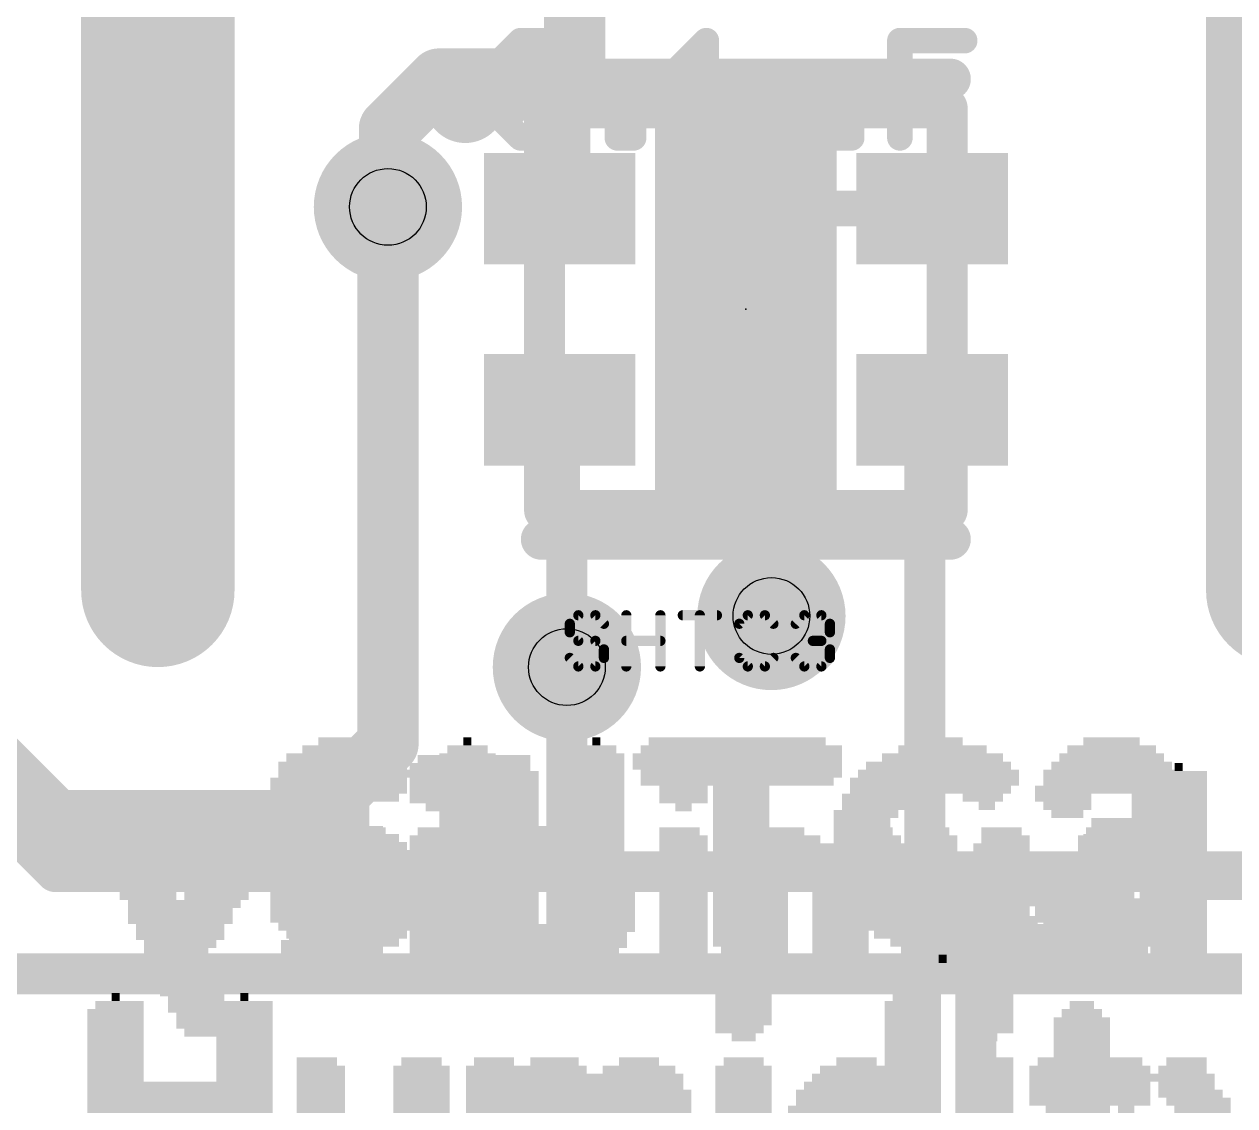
# Model space of a CAD drawing. Extents: x -33 to 74, y -22 to 37.
# Drawn here: x 9.24 to 15.26, y 8.23 to 13.61 of the extents above; entities that cross this region are included whole.
import ezdxf

# ---------------------------------------------------------------- set-up
doc = ezdxf.new("R2010")
doc.units = 0
for name, color, linetype in [('1', 12, 'CONTINUOUS'), ('16', 132, 'CONTINUOUS'), ('18', 110, 'CONTINUOUS'), ('21', 41, 'CONTINUOUS'), ('22', 40, 'CONTINUOUS'), ('23', 53, 'CONTINUOUS'), ('27', 253, 'CONTINUOUS'), ('29', 253, 'CONTINUOUS'), ('31', 253, 'CONTINUOUS'), ('41', 12, 'CONTINUOUS'), ('42', 132, 'CONTINUOUS'), ('44', 253, 'CONTINUOUS'), ('46', 140, 'CONTINUOUS'), ('51', 53, 'CONTINUOUS')]:
    doc.layers.add(name, color=color, linetype=linetype)

# ---------------------------------------------------------------- blocks, each defined once
blk = doc.blocks.new('RECT')
blk.add_solid([(-0.5, -0.5), (0.5, -0.5), (-0.5, 0.5), (0.5, 0.5)])
blk = doc.blocks.new('ROUNDV')
at = {"const_width": 0.5}
blk.add_lwpolyline([(0, -0.25, 1), (0, 0.25, 1), (0, -0.25)], format="xyb", dxfattribs=at)

msp = doc.modelspace()

# ---------------------------------------------------------------- linework, layer by layer
at = {"layer": '1'}
for points, const_width in [([(11.977, 14.351), (11.977, 13.402)], 0.3048), ([(11.977, 13.402), (11.91, 13.335)], 0.3048), ([(11.303, 13.335), (11.057, 13.089)], 0.3048), ([(11.91, 13.335), (11.303, 13.335)], 0.3048), ([(11.91, 13.335), (11.902, 13.327)], 0.3048), ([(11.902, 12.692), (11.902, 13.327)], 0.3048), ([(11.057, 13.089), (11.057, 12.692)], 0.3048), ([(11.057, 12.692), (11.049, 12.7)], 0.3048), ([(12.708, 12.692), (12.7, 12.7)], 0.1778), ([(12.7, 12.7), (12.7, 12.319)], 0.1778), ([(13.752, 12.692), (12.708, 12.692)], 0.1778), ([(12.7, 12.319), (12.827, 12.192)], 0.1778), ([(9.398, 9.398), (6.604, 12.192)], 0.2032), ([(11.902, 11.692), (11.902, 11.085)], 0.2032), ([(13.752, 11.692), (13.716, 11.656)], 0.2032), ([(13.716, 11.656), (13.716, 9.398)], 0.2032), ([(11.938, 11.049), (11.902, 11.085)], 0.2032), ([(11.938, 11.049), (11.938, 10.414)], 0.2032), ([(13.716, 9.398), (9.398, 9.398)], 0.2032), ([(13.97, 9.398), (13.716, 9.398)], 0.2032), ([(16.002, 9.398), (13.97, 9.398)], 0.2032), ([(13.97, 1.27), (13.97, 9.398)], 0.2032)]:
    msp.add_lwpolyline(points, dxfattribs=dict(at, const_width=const_width))
for points, const_width in [([(12.0309, 13.3481, 1), (11.9231, 13.4559)], 0.1524), ([(11.303, 13.4112, 1), (11.303, 13.2588)], 0.1524), ([(11.3569, 13.2811, 1), (11.2491, 13.3889)], 0.1524), ([(11.9782, 13.327, 1), (11.8258, 13.327)], 0.1524), ([(11.9639, 13.2811, 1), (11.8561, 13.3889)], 0.1524), ([(11.9008, 13.402, 1), (12.0532, 13.402)], 0.1524), ([(11.91, 13.2588, 1), (11.91, 13.4112)], 0.1524), ([(11.8481, 13.3809, 1), (11.9559, 13.2731)], 0.1524), ([(11.8561, 13.3889, 1), (11.9639, 13.2811)], 0.1524), ([(11.1332, 13.089, 1), (10.9808, 13.089)], 0.1524), ([(11.0031, 13.1429, 1), (11.1109, 13.0351)], 0.1524), ([(11.1029, 12.7539, 1), (10.9951, 12.6461)], 0.1524), ([(11.0031, 12.6381, 1), (11.1109, 12.7459)], 0.1524), ([(10.9808, 12.692, 1), (11.1332, 12.692)], 0.1524), ([(11.8258, 12.692, 1), (11.9782, 12.692)], 0.1524), ([(12.7314, 12.7314, 1), (12.6686, 12.6686)], 0.0889), ([(12.7445, 12.7, 1), (12.6556, 12.7)], 0.0889), ([(12.708, 12.7364, 1), (12.708, 12.6476)], 0.0889), ([(12.6766, 12.6606, 1), (12.7394, 12.7234)], 0.0889), ([(13.752, 12.6476, 1), (13.752, 12.7364)], 0.0889), ([(12.7314, 12.3504, 1), (12.6686, 12.2876)], 0.0889), ([(12.6556, 12.319, 1), (12.7445, 12.319)], 0.0889), ([(12.7956, 12.1606, 1), (12.8584, 12.2234)], 0.0889), ([(11.9528, 11.692, 1), (11.8512, 11.692)], 0.1016), ([(13.7879, 11.6561, 1), (13.7161, 11.7279)], 0.1016), ([(13.7668, 11.656, 1), (13.6652, 11.656)], 0.1016), ([(13.6801, 11.6919, 1), (13.7519, 11.6201)], 0.1016), ([(11.9379, 11.1209, 1), (11.8661, 11.0491)], 0.1016), ([(11.8512, 11.085, 1), (11.9528, 11.085)], 0.1016), ([(11.9888, 11.049, 1), (11.8872, 11.049)], 0.1016), ([(11.9021, 11.0131, 1), (11.9739, 11.0849)], 0.1016), ([(11.8872, 10.414, 1), (11.9888, 10.414)], 0.1016), ([(9.398, 9.4488, 1), (9.398, 9.3472)], 0.1016), ([(9.3621, 9.3621, 1), (9.4339, 9.4339)], 0.1016), ([(13.716, 9.4488, 1), (13.716, 9.3472)], 0.1016), ([(13.6652, 9.398, 1), (13.7668, 9.398)], 0.1016), ([(13.716, 9.3472, 1), (13.716, 9.4488)], 0.1016), ([(13.97, 9.4488, 1), (13.97, 9.3472)], 0.1016), ([(14.0208, 9.398, 1), (13.9192, 9.398)], 0.1016), ([(13.97, 9.3472, 1), (13.97, 9.4488)], 0.1016)]:
    msp.add_lwpolyline(points, format="xyb", dxfattribs=dict(at, const_width=const_width))
at = {"layer": '16'}
for points, const_width in [([(9.398, 9.652), (5.842, 13.208)], 0.3048), ([(11.049, 12.7), (11.049, 10.033)], 0.3048), ([(11.938, 10.414), (11.938, 8.89)], 0.2032), ([(11.049, 10.033), (10.668, 9.652)], 0.3048), ([(10.668, 9.652), (9.398, 9.652)], 0.3048), ([(11.938, 8.89), (8.636, 8.89)], 0.2032), ([(16.51, 8.89), (11.938, 8.89)], 0.2032)]:
    msp.add_lwpolyline(points, dxfattribs=dict(at, const_width=const_width))
for points, const_width in [([(11.1252, 12.7, 1), (10.9728, 12.7)], 0.1524), ([(11.9888, 10.414, 1), (11.8872, 10.414)], 0.1016), ([(11.1029, 9.9791, 1), (10.9951, 10.0869)], 0.1524), ([(10.9728, 10.033, 1), (11.1252, 10.033)], 0.1524), ([(9.398, 9.7282, 1), (9.398, 9.5758)], 0.1524), ([(10.668, 9.5758, 1), (10.668, 9.7282)], 0.1524), ([(9.3441, 9.5981, 1), (9.4519, 9.7059)], 0.1524), ([(10.6141, 9.7059, 1), (10.7219, 9.5981)], 0.1524), ([(11.938, 8.9408, 1), (11.938, 8.8392)], 0.1016), ([(11.938, 8.8392, 1), (11.938, 8.9408)], 0.1016), ([(11.8872, 8.89, 1), (11.9888, 8.89)], 0.1016)]:
    msp.add_lwpolyline(points, format="xyb", dxfattribs=dict(at, const_width=const_width))
at = {"layer": '21'}
for points, const_width in [([(11.433, 13.119, 1), (11.433, 13.319, 1), (11.433, 13.119)], 0.2032), ([(11.811, 13.3858, 1), (11.811, 13.2842)], 0.1016), ([(13.843, 13.2842, 1), (13.843, 13.3858)], 0.1016), ([(11.811, 11.0998, 1), (11.811, 10.9982)], 0.1016), ([(13.843, 10.9982, 1), (13.843, 11.0998)], 0.1016)]:
    msp.add_lwpolyline(points, format="xyb", dxfattribs=dict(at, const_width=const_width))
at = {"layer": '21', "const_width": 0.2032}
for points in [[(13.843, 13.335), (11.811, 13.335)], [(13.843, 11.049), (11.811, 11.049)]]:
    msp.add_lwpolyline(points, dxfattribs=at)
at = {"layer": '23'}
msp.add_point((12.827, 12.192), dxfattribs=at)
at = {"layer": '27'}
for points, const_width in [([(11.6276, 13.4454), (11.7081, 13.5259)], 0.127), ([(11.7081, 13.5259), (11.8691, 13.5259)], 0.127), ([(11.8691, 13.5259), (11.9496, 13.4454)], 0.127), ([(12.4695, 13.3649), (12.6305, 13.5259)], 0.127), ([(12.6305, 13.5259), (12.6305, 13.0429)], 0.127), ([(13.5921, 13.0429), (13.5921, 13.5259)], 0.127), ([(13.5921, 13.5259), (13.9141, 13.5259)], 0.127), ([(11.6276, 13.1234), (11.6276, 13.4454)], 0.127), ([(11.6276, 13.1234), (11.9496, 13.4454)], 0.127), ([(11.9496, 13.4454), (11.9496, 13.1234)], 0.127), ([(13.0308, 13.3649), (13.0308, 13.1234)], 0.127), ([(13.3528, 13.0429), (13.3528, 13.3649)], 0.127), ([(13.5921, 13.2844), (13.7531, 13.2844)], 0.127), ([(11.7081, 13.0429), (11.6276, 13.1234)], 0.127), ([(11.9496, 13.1234), (11.8691, 13.0429)], 0.127), ([(12.1889, 13.0429), (12.1889, 13.1234)], 0.127), ([(12.1889, 13.1234), (12.2694, 13.1234)], 0.127), ([(12.2694, 13.1234), (12.2694, 13.0429)], 0.127), ([(13.0308, 13.1234), (13.1113, 13.0429)], 0.127), ([(11.8691, 13.0429), (11.7081, 13.0429)], 0.127), ([(12.2694, 13.0429), (12.1889, 13.0429)], 0.127), ([(12.4695, 13.0429), (12.7915, 13.0429)], 0.127), ([(13.1113, 13.0429), (13.3528, 13.0429)], 0.127), ([(11.9948, 10.6716), (11.9524, 10.6292)], 0.0508), ([(11.9524, 10.6292), (11.9524, 10.5869)], 0.0508), ([(12.0795, 10.6716), (11.9948, 10.6716)], 0.0508), ([(12.1219, 10.6292), (12.0795, 10.6716)], 0.0508), ([(12.2331, 10.4174), (12.2331, 10.6716)], 0.0508), ([(12.4025, 10.6716), (12.4025, 10.4174)], 0.0508), ([(12.5137, 10.6716), (12.6832, 10.6716)], 0.0508), ([(12.5984, 10.4174), (12.5984, 10.6716)], 0.0508), ([(12.8367, 10.6716), (12.7944, 10.6292)], 0.0508), ([(12.7944, 10.6292), (12.7944, 10.4598)], 0.0508), ([(12.9215, 10.6716), (12.8367, 10.6716)], 0.0508), ([(12.9638, 10.6292), (12.9215, 10.6716)], 0.0508), ([(13.075, 10.6292), (13.1174, 10.6716)], 0.0508), ([(13.1174, 10.6716), (13.2021, 10.6716)], 0.0508), ([(13.2021, 10.6716), (13.2445, 10.6292)], 0.0508), ([(13.2445, 10.6292), (13.2445, 10.5869)], 0.0508), ([(11.9524, 10.5869), (11.9948, 10.5445)], 0.0508), ([(13.2445, 10.5869), (13.2021, 10.5445)], 0.0508), ([(11.9948, 10.5445), (12.0795, 10.5445)], 0.0508), ([(12.0795, 10.5445), (12.1219, 10.5021)], 0.0508), ([(12.1219, 10.5021), (12.1219, 10.4598)], 0.0508), ([(12.2331, 10.5445), (12.4025, 10.5445)], 0.0508), ([(13.2021, 10.5445), (13.1598, 10.5445)], 0.0508), ([(13.2021, 10.5445), (13.2445, 10.5021)], 0.0508), ([(13.2445, 10.5021), (13.2445, 10.4598)], 0.0508), ([(11.9948, 10.4174), (11.9524, 10.4598)], 0.0508), ([(12.1219, 10.4598), (12.0795, 10.4174)], 0.0508), ([(12.7944, 10.4598), (12.8367, 10.4174)], 0.0508), ([(12.9215, 10.4174), (12.9638, 10.4598)], 0.0508), ([(13.1174, 10.4174), (13.075, 10.4598)], 0.0508), ([(13.2445, 10.4598), (13.2021, 10.4174)], 0.0508), ([(12.0795, 10.4174), (11.9948, 10.4174)], 0.0508), ([(12.8367, 10.4174), (12.9215, 10.4174)], 0.0508), ([(13.2021, 10.4174), (13.1174, 10.4174)], 0.0508)]:
    msp.add_lwpolyline(points, dxfattribs=dict(at, const_width=const_width))
for points, const_width in [([(11.7081, 13.5577, 1), (11.7081, 13.4942)], 0.0635), ([(11.7305, 13.5035, 1), (11.6856, 13.5484)], 0.0635), ([(11.8915, 13.5484, 1), (11.8466, 13.5035)], 0.0635), ([(11.8691, 13.4942, 1), (11.8691, 13.5577)], 0.0635), ([(12.6623, 13.5259, 1), (12.5988, 13.5259)], 0.0635), ([(12.653, 13.5035, 1), (12.6081, 13.5484)], 0.0635), ([(13.5921, 13.5577, 1), (13.5921, 13.4942)], 0.0635), ([(13.6239, 13.5259, 1), (13.5604, 13.5259)], 0.0635), ([(13.9141, 13.4942, 1), (13.9141, 13.5577)], 0.0635), ([(11.6593, 13.4454, 1), (11.5958, 13.4454)], 0.0635), ([(11.6051, 13.4679, 1), (11.65, 13.423)], 0.0635), ([(11.9813, 13.4454, 1), (11.9178, 13.4454)], 0.0635), ([(11.972, 13.423, 1), (11.9271, 13.4679)], 0.0635), ([(11.9271, 13.423, 1), (11.972, 13.4679)], 0.0635), ([(12.4471, 13.3874, 1), (12.492, 13.3425)], 0.0635), ([(13.0626, 13.3649, 1), (12.9991, 13.3649)], 0.0635), ([(13.3846, 13.3649, 1), (13.3211, 13.3649)], 0.0635), ([(13.5921, 13.3162, 1), (13.5921, 13.2527)], 0.0635), ([(13.7531, 13.2527, 1), (13.7531, 13.3162)], 0.0635), ([(11.65, 13.1459, 1), (11.6051, 13.1009)], 0.0635), ([(11.6051, 13.1459, 1), (11.65, 13.1009)], 0.0635), ([(11.972, 13.1009, 1), (11.9271, 13.1459)], 0.0635), ([(12.1889, 13.1552, 1), (12.1889, 13.0916)], 0.0635), ([(12.2206, 13.1234, 1), (12.1571, 13.1234)], 0.0635), ([(12.3011, 13.1234, 1), (12.2376, 13.1234)], 0.0635), ([(12.2694, 13.0916, 1), (12.2694, 13.1552)], 0.0635), ([(13.0533, 13.1459, 1), (13.0084, 13.1009)], 0.0635), ([(11.5958, 13.1234, 1), (11.6593, 13.1234)], 0.0635), ([(11.9178, 13.1234, 1), (11.9813, 13.1234)], 0.0635), ([(12.9991, 13.1234, 1), (13.0626, 13.1234)], 0.0635), ([(11.7081, 13.0747, 1), (11.7081, 13.0112)], 0.0635), ([(11.6856, 13.0204, 1), (11.7305, 13.0654)], 0.0635), ([(11.8466, 13.0654, 1), (11.8915, 13.0204)], 0.0635), ([(11.8691, 13.0112, 1), (11.8691, 13.0747)], 0.0635), ([(12.1571, 13.0429, 1), (12.2206, 13.0429)], 0.0635), ([(12.1889, 13.0747, 1), (12.1889, 13.0112)], 0.0635), ([(12.2376, 13.0429, 1), (12.3011, 13.0429)], 0.0635), ([(12.2694, 13.0112, 1), (12.2694, 13.0747)], 0.0635), ([(12.4695, 13.0747, 1), (12.4695, 13.0112)], 0.0635), ([(12.5988, 13.0429, 1), (12.6623, 13.0429)], 0.0635), ([(12.7915, 13.0112, 1), (12.7915, 13.0747)], 0.0635), ([(13.1113, 13.0747, 1), (13.1113, 13.0112)], 0.0635), ([(13.0889, 13.0204, 1), (13.1338, 13.0654)], 0.0635), ([(13.3211, 13.0429, 1), (13.3846, 13.0429)], 0.0635), ([(13.3528, 13.0112, 1), (13.3528, 13.0747)], 0.0635), ([(13.5604, 13.0429, 1), (13.6239, 13.0429)], 0.0635), ([(11.9651, 10.6292, 1), (11.9397, 10.6292)], 0.0254), ([(11.9434, 10.6382, 1), (11.9614, 10.6203)], 0.0254), ([(11.9948, 10.6843, 1), (11.9948, 10.6589)], 0.0254), ([(12.0037, 10.6626, 1), (11.9858, 10.6806)], 0.0254), ([(12.0885, 10.6806, 1), (12.0705, 10.6626)], 0.0254), ([(12.0795, 10.6589, 1), (12.0795, 10.6843)], 0.0254), ([(12.1129, 10.6203, 1), (12.1309, 10.6382)], 0.0254), ([(12.2458, 10.6716, 1), (12.2204, 10.6716)], 0.0254), ([(12.4152, 10.6716, 1), (12.3898, 10.6716)], 0.0254), ([(12.5137, 10.6843, 1), (12.5137, 10.6589)], 0.0254), ([(12.6111, 10.6716, 1), (12.5857, 10.6716)], 0.0254), ([(12.6832, 10.6589, 1), (12.6832, 10.6843)], 0.0254), ([(12.8071, 10.6292, 1), (12.7817, 10.6292)], 0.0254), ([(12.7854, 10.6382, 1), (12.8033, 10.6203)], 0.0254), ([(12.8367, 10.6843, 1), (12.8367, 10.6589)], 0.0254), ([(12.8457, 10.6626, 1), (12.8277, 10.6806)], 0.0254), ([(12.9304, 10.6806, 1), (12.9125, 10.6626)], 0.0254), ([(12.9215, 10.6589, 1), (12.9215, 10.6843)], 0.0254), ([(12.9549, 10.6203, 1), (12.9728, 10.6382)], 0.0254), ([(13.066, 10.6382, 1), (13.084, 10.6203)], 0.0254), ([(13.1174, 10.6843, 1), (13.1174, 10.6589)], 0.0254), ([(13.1264, 10.6626, 1), (13.1084, 10.6806)], 0.0254), ([(13.2111, 10.6806, 1), (13.1931, 10.6626)], 0.0254), ([(13.2021, 10.6589, 1), (13.2021, 10.6843)], 0.0254), ([(13.2572, 10.6292, 1), (13.2318, 10.6292)], 0.0254), ([(13.2355, 10.6203, 1), (13.2535, 10.6382)], 0.0254), ([(11.9614, 10.5959, 1), (11.9434, 10.5779)], 0.0254), ([(11.9397, 10.5869, 1), (11.9651, 10.5869)], 0.0254), ([(13.2318, 10.5869, 1), (13.2572, 10.5869)], 0.0254), ([(13.2535, 10.5779, 1), (13.2355, 10.5959)], 0.0254), ([(11.9948, 10.5572, 1), (11.9948, 10.5318)], 0.0254), ([(11.9858, 10.5355, 1), (12.0037, 10.5535)], 0.0254), ([(12.0885, 10.5535, 1), (12.0705, 10.5355)], 0.0254), ([(12.0795, 10.5318, 1), (12.0795, 10.5572)], 0.0254), ([(12.1346, 10.5021, 1), (12.1092, 10.5021)], 0.0254), ([(12.2331, 10.5572, 1), (12.2331, 10.5318)], 0.0254), ([(12.4025, 10.5318, 1), (12.4025, 10.5572)], 0.0254), ([(13.1598, 10.5572, 1), (13.1598, 10.5318)], 0.0254), ([(13.2111, 10.5535, 1), (13.1931, 10.5355)], 0.0254), ([(13.1931, 10.5535, 1), (13.2111, 10.5355)], 0.0254), ([(13.2021, 10.5318, 1), (13.2021, 10.5572)], 0.0254), ([(13.2572, 10.5021, 1), (13.2318, 10.5021)], 0.0254), ([(11.9614, 10.4687, 1), (11.9434, 10.4508)], 0.0254), ([(12.1092, 10.4598, 1), (12.1346, 10.4598)], 0.0254), ([(12.1129, 10.4932, 1), (12.1309, 10.5111)], 0.0254), ([(12.1309, 10.4508, 1), (12.1129, 10.4687)], 0.0254), ([(12.8033, 10.4687, 1), (12.7854, 10.4508)], 0.0254), ([(12.7817, 10.4598, 1), (12.8071, 10.4598)], 0.0254), ([(12.9728, 10.4508, 1), (12.9549, 10.4687)], 0.0254), ([(13.084, 10.4687, 1), (13.066, 10.4508)], 0.0254), ([(13.2318, 10.4598, 1), (13.2572, 10.4598)], 0.0254), ([(13.2355, 10.4932, 1), (13.2535, 10.5111)], 0.0254), ([(13.2535, 10.4508, 1), (13.2355, 10.4687)], 0.0254), ([(11.9948, 10.4301, 1), (11.9948, 10.4047)], 0.0254), ([(11.9858, 10.4084, 1), (12.0037, 10.4264)], 0.0254), ([(12.0705, 10.4264, 1), (12.0885, 10.4084)], 0.0254), ([(12.0795, 10.4047, 1), (12.0795, 10.4301)], 0.0254), ([(12.2204, 10.4174, 1), (12.2458, 10.4174)], 0.0254), ([(12.3898, 10.4174, 1), (12.4152, 10.4174)], 0.0254), ([(12.5857, 10.4174, 1), (12.6111, 10.4174)], 0.0254), ([(12.8367, 10.4301, 1), (12.8367, 10.4047)], 0.0254), ([(12.8277, 10.4084, 1), (12.8457, 10.4264)], 0.0254), ([(12.9125, 10.4264, 1), (12.9304, 10.4084)], 0.0254), ([(12.9215, 10.4047, 1), (12.9215, 10.4301)], 0.0254), ([(13.1174, 10.4301, 1), (13.1174, 10.4047)], 0.0254), ([(13.1084, 10.4084, 1), (13.1264, 10.4264)], 0.0254), ([(13.1931, 10.4264, 1), (13.2111, 10.4084)], 0.0254), ([(13.2021, 10.4047, 1), (13.2021, 10.4301)], 0.0254)]:
    msp.add_lwpolyline(points, format="xyb", dxfattribs=dict(at, const_width=const_width))
at = {"layer": '41', "const_width": 0.762}
for points in [[(9.906, 15.621), (9.906, 10.795)], [(15.494, 10.795), (15.494, 15.621)]]:
    msp.add_lwpolyline(points, dxfattribs=at)
at = {"layer": '41', "const_width": 0.381}
for points in [[(9.7155, 10.795, 1), (10.0965, 10.795)], [(15.3035, 10.795, 1), (15.6845, 10.795)]]:
    msp.add_lwpolyline(points, format="xyb", dxfattribs=at)
at = {"layer": '42', "const_width": 0.762}
for points in [[(9.906, 15.621), (9.906, 10.795)], [(15.494, 10.795), (15.494, 15.621)]]:
    msp.add_lwpolyline(points, dxfattribs=at)
at = {"layer": '42', "const_width": 0.381}
for points in [[(9.7155, 10.795, 1), (10.0965, 10.795)], [(15.3035, 10.795, 1), (15.6845, 10.795)]]:
    msp.add_lwpolyline(points, format="xyb", dxfattribs=at)
at = {"layer": '44'}
for centre in [(11.049, 12.7), (12.954, 10.668), (11.938, 10.414)]:
    msp.add_circle(centre, 0.1905, dxfattribs=at)
at = {"layer": '46', "const_width": 0.762}
for points in [[(9.906, 15.621), (9.906, 10.795)], [(15.494, 10.795), (15.494, 15.621)]]:
    msp.add_lwpolyline(points, dxfattribs=at)
at = {"layer": '46', "const_width": 0.381}
for points in [[(9.7155, 10.795, 1), (10.0965, 10.795)], [(15.3035, 10.795, 1), (15.6845, 10.795)]]:
    msp.add_lwpolyline(points, format="xyb", dxfattribs=at)
at = {"layer": '51', "const_width": 0.2032}
for points in [[(13.827, 13.192), (11.827, 13.192)], [(11.827, 13.192), (11.827, 11.192)], [(13.827, 11.192), (13.827, 13.192)], [(11.827, 11.192), (13.827, 11.192)]]:
    msp.add_lwpolyline(points, dxfattribs=at)
at = {"layer": '51', "const_width": 0.1016}
for points in [[(11.827, 13.2428, 1), (11.827, 13.1412)], [(11.8778, 13.192, 1), (11.7762, 13.192)], [(13.8778, 13.192, 1), (13.7762, 13.192)], [(13.827, 13.1412, 1), (13.827, 13.2428)], [(11.827, 11.2428, 1), (11.827, 11.1412)], [(13.827, 11.1412, 1), (13.827, 11.2428)], [(11.7762, 11.192, 1), (11.8778, 11.192)], [(13.7762, 11.192, 1), (13.8778, 11.192)]]:
    msp.add_lwpolyline(points, format="xyb", dxfattribs=at)

# ---------------------------------------------------------------- block references
at = {"layer": '1'}
for p, xscale, yscale, rotation in [((12.827, 12.192), 1.6, 0.7, 270), ((11.902, 12.692), 0.35, 0.55, 90), ((13.752, 12.692), 0.35, 0.55, 90), ((11.902, 11.692), 0.35, 0.55, 90), ((13.752, 11.692), 0.35, 0.55, 90)]:
    msp.add_blockref('RECT', p, dxfattribs=dict(at, xscale=xscale, yscale=yscale, rotation=rotation))
at = {"layer": '18', "xscale": 0.7366, "yscale": 0.7366}
for p in [(11.049, 12.7), (11.049, 12.7), (12.954, 10.668), (12.954, 10.668), (11.938, 10.414), (11.938, 10.414)]:
    msp.add_blockref('ROUNDV', p, dxfattribs=at)
at = {"layer": '21', "yscale": 0.04}
for p, xscale in [((10.844, 10.045), 0.28), ((11.444, 10.045), 0.04), ((12.084, 10.045), 0.04), ((12.784, 10.045), 0.88), ((13.804, 10.045), 0.2), ((14.644, 10.045), 0.28), ((10.824, 9.965), 0.56), ((10.844, 10.005), 0.44), ((11.444, 9.965), 0.28), ((11.444, 10.005), 0.2), ((12.064, 10.005), 0.24), ((12.084, 9.965), 0.28), ((12.784, 9.965), 1.04), ((13.804, 9.965), 0.6), ((13.804, 10.005), 0.44), ((14.644, 9.965), 0.52), ((14.644, 10.005), 0.44), ((10.824, 9.925), 0.64), ((11.444, 9.925), 0.28), ((12.084, 9.925), 0.28), ((12.784, 9.925), 1.04), ((13.784, 9.925), 0.72), ((14.644, 9.925), 0.6), ((10.804, 9.845), 0.68), ((10.844, 9.885), 0.68), ((11.444, 9.885), 0.28), ((11.444, 9.845), 0.28), ((12.084, 9.885), 0.28), ((12.084, 9.845), 0.28), ((12.784, 9.845), 0.96), ((13.764, 9.845), 0.84), ((13.784, 9.885), 0.8), ((14.644, 9.885), 0.68), ((14.644, 9.845), 0.68), ((10.624, 9.805), 0.32), ((11.024, 9.805), 0.24), ((11.444, 9.805), 0.28), ((12.084, 9.805), 0.28), ((12.804, 9.805), 0.28), ((13.744, 9.805), 0.8), ((14.644, 9.805), 0.76), ((10.604, 9.765), 0.28), ((10.604, 9.725), 0.28), ((11.024, 9.765), 0.16), ((11.444, 9.765), 0.28), ((11.444, 9.725), 0.28), ((12.084, 9.765), 0.28), ((12.084, 9.725), 0.28), ((12.804, 9.765), 0.28), ((12.804, 9.725), 0.28), ((13.504, 9.765), 0.4), ((13.464, 9.725), 0.32), ((14.004, 9.765), 0.2), ((14.024, 9.725), 0.08), ((14.404, 9.765), 0.28), ((14.424, 9.725), 0.24), ((14.884, 9.765), 0.28), ((14.884, 9.725), 0.28), ((10.604, 9.685), 0.28), ((11.444, 9.685), 0.28), ((12.084, 9.685), 0.28), ((12.804, 9.685), 0.28), ((13.424, 9.685), 0.32), ((14.424, 9.685), 0.16), ((14.884, 9.685), 0.28), ((10.664, 9.645), 0.4), ((10.764, 9.605), 0.52), ((11.444, 9.645), 0.28), ((11.764, 9.605), 0.92), ((12.084, 9.645), 0.28), ((12.804, 9.645), 0.28), ((12.804, 9.605), 0.28), ((13.404, 9.645), 0.28), ((13.404, 9.605), 0.28), ((14.784, 9.645), 0.48), ((14.764, 9.605), 0.44), ((10.804, 9.565), 0.6), ((11.764, 9.565), 0.92), ((12.804, 9.565), 0.28), ((13.404, 9.565), 0.28), ((14.724, 9.565), 0.44), ((10.844, 9.525), 0.6), ((10.884, 9.485), 0.6), ((11.764, 9.525), 0.92), ((11.764, 9.485), 0.92), ((12.804, 9.525), 0.28), ((12.804, 9.485), 0.28), ((13.404, 9.525), 0.28), ((13.404, 9.485), 0.28), ((14.724, 9.525), 0.44), ((14.764, 9.485), 0.44), ((10.944, 9.445), 0.56), ((11.764, 9.445), 0.92), ((12.804, 9.445), 0.28), ((13.404, 9.445), 0.28), ((14.784, 9.445), 0.48), ((11.024, 9.405), 0.4), ((11.084, 9.365), 0.28), ((11.764, 9.405), 0.92), ((11.444, 9.365), 0.28), ((12.084, 9.365), 0.28), ((12.804, 9.405), 0.28), ((12.804, 9.365), 0.28), ((13.404, 9.405), 0.28), ((13.404, 9.365), 0.28), ((14.364, 9.365), 0.2), ((14.864, 9.405), 0.32), ((14.904, 9.365), 0.32), ((10.584, 9.325), 0.16), ((11.084, 9.325), 0.28), ((11.444, 9.325), 0.28), ((12.084, 9.325), 0.28), ((12.804, 9.325), 0.28), ((13.444, 9.325), 0.28), ((14.364, 9.325), 0.28), ((14.924, 9.325), 0.28), ((10.584, 9.285), 0.24), ((10.604, 9.245), 0.28), ((11.084, 9.285), 0.28), ((11.084, 9.245), 0.28), ((11.444, 9.285), 0.28), ((11.444, 9.245), 0.28), ((12.084, 9.285), 0.28), ((12.084, 9.245), 0.28), ((12.804, 9.285), 0.28), ((12.804, 9.245), 0.28), ((13.464, 9.285), 0.32), ((13.504, 9.245), 0.4), ((14.024, 9.245), 0.24), ((14.044, 9.285), 0.12), ((14.364, 9.285), 0.28), ((14.384, 9.245), 0.32), ((14.884, 9.245), 0.28), ((14.924, 9.285), 0.28), ((10.844, 9.205), 0.76), ((11.444, 9.205), 0.28), ((12.084, 9.205), 0.28), ((12.804, 9.205), 0.28), ((13.744, 9.205), 0.8), ((14.644, 9.205), 0.76), ((10.824, 9.165), 0.72), ((10.844, 9.125), 0.68), ((11.444, 9.165), 0.28), ((11.444, 9.125), 0.28), ((12.084, 9.165), 0.28), ((12.084, 9.125), 0.28), ((12.804, 9.165), 0.28), ((12.804, 9.125), 0.28), ((13.784, 9.165), 0.8), ((13.804, 9.125), 0.76), ((14.644, 9.165), 0.76), ((14.644, 9.125), 0.68), ((10.844, 9.085), 0.6), ((11.444, 9.085), 0.28), ((12.084, 9.085), 0.28), ((12.784, 9.085), 0.24), ((13.804, 9.085), 0.68), ((14.624, 9.085), 0.64), ((10.844, 9.045), 0.52), ((10.844, 9.005), 0.36), ((11.444, 9.045), 0.28), ((11.444, 9.005), 0.2), ((12.084, 9.045), 0.28), ((12.084, 9.005), 0.2), ((12.784, 9.045), 0.24), ((12.804, 9.005), 0.2), ((13.804, 9.045), 0.52), ((13.804, 9.005), 0.36), ((14.644, 9.045), 0.52), ((14.624, 9.005), 0.4), ((10.824, 8.965), 0.08), ((13.804, 8.965), 0.04), ((14.644, 8.965), 0.12), ((9.696, 8.775), 0.04), ((10.336, 8.775), 0.04), ((12.816, 8.775), 0.28), ((12.816, 8.815), 0.2), ((13.656, 8.815), 0.2), ((13.676, 8.775), 0.24), ((14.036, 8.775), 0.24), ((14.036, 8.815), 0.16), ((9.716, 8.735), 0.24), ((10.356, 8.735), 0.24), ((12.816, 8.735), 0.28), ((13.656, 8.735), 0.28), ((14.036, 8.735), 0.24), ((14.496, 8.735), 0.12), ((9.696, 8.695), 0.28), ((9.696, 8.655), 0.28), ((10.336, 8.695), 0.28), ((10.336, 8.655), 0.28), ((12.816, 8.695), 0.28), ((12.816, 8.655), 0.28), ((13.656, 8.695), 0.28), ((13.656, 8.655), 0.28), ((14.036, 8.695), 0.24), ((14.036, 8.655), 0.24), ((14.496, 8.655), 0.28), ((14.496, 8.695), 0.2), ((9.696, 8.615), 0.28), ((10.336, 8.615), 0.28), ((12.796, 8.615), 0.24), ((13.656, 8.615), 0.28), ((14.036, 8.615), 0.24), ((14.496, 8.615), 0.28), ((9.696, 8.575), 0.28), ((9.696, 8.535), 0.28), ((10.336, 8.575), 0.28), ((10.336, 8.535), 0.28), ((12.816, 8.575), 0.12), ((13.656, 8.575), 0.28), ((13.656, 8.535), 0.28), ((14.036, 8.575), 0.08), ((14.496, 8.575), 0.28), ((14.496, 8.535), 0.28), ((9.696, 8.495), 0.28), ((10.336, 8.495), 0.28), ((13.656, 8.495), 0.28), ((14.496, 8.495), 0.28), ((9.696, 8.455), 0.28), ((9.696, 8.415), 0.28), ((10.336, 8.455), 0.28), ((10.336, 8.415), 0.28), ((10.696, 8.455), 0.2), ((10.716, 8.415), 0.24), ((11.216, 8.415), 0.28), ((11.216, 8.455), 0.2), ((11.736, 8.415), 0.6), ((11.576, 8.455), 0.2), ((11.876, 8.455), 0.24), ((12.296, 8.415), 0.36), ((12.296, 8.455), 0.2), ((12.816, 8.415), 0.28), ((12.816, 8.455), 0.2), ((13.496, 8.415), 0.6), ((13.376, 8.455), 0.2), ((13.656, 8.455), 0.28), ((14.036, 8.415), 0.24), ((14.056, 8.455), 0.2), ((14.536, 8.415), 0.6), ((14.536, 8.455), 0.52), ((14.996, 8.415), 0.24), ((15.016, 8.455), 0.2), ((9.696, 8.375), 0.28), ((10.336, 8.375), 0.28), ((10.716, 8.375), 0.24), ((11.216, 8.375), 0.28), ((11.976, 8.375), 1.08), ((12.816, 8.375), 0.28), ((13.476, 8.375), 0.64), ((14.036, 8.375), 0.24), ((14.696, 8.375), 0.92), ((10.016, 8.335), 0.92), ((10.016, 8.295), 0.92), ((10.716, 8.335), 0.24), ((10.716, 8.295), 0.24), ((11.216, 8.335), 0.28), ((11.216, 8.295), 0.28), ((11.976, 8.335), 1.08), ((11.996, 8.295), 1.12), ((12.816, 8.335), 0.28), ((12.816, 8.295), 0.28), ((13.436, 8.295), 0.72), ((13.456, 8.335), 0.68), ((14.036, 8.335), 0.24), ((14.036, 8.295), 0.24), ((14.536, 8.335), 0.6), ((14.536, 8.295), 0.6), ((15.016, 8.335), 0.28), ((15.036, 8.295), 0.32), ((10.016, 8.255), 0.92), ((10.716, 8.255), 0.24), ((11.216, 8.255), 0.28), ((11.996, 8.255), 1.12), ((12.816, 8.255), 0.28), ((13.436, 8.255), 0.72), ((14.036, 8.255), 0.24), ((14.536, 8.255), 0.6), ((15.076, 8.255), 0.32), ((10.016, 8.215), 0.92), ((10.716, 8.215), 0.24), ((11.216, 8.215), 0.28), ((11.996, 8.215), 1.12), ((12.816, 8.215), 0.28), ((13.416, 8.215), 0.76), ((14.036, 8.215), 0.24), ((14.476, 8.215), 0.32), ((14.716, 8.215), 0.08), ((15.096, 8.215), 0.28)]:
    msp.add_blockref('RECT', p, dxfattribs=dict(at, xscale=xscale))
for p in [(12.804, 10.005), (12.804, 9.885)]:
    msp.add_blockref('RECT', p, dxfattribs=at)
at = {"layer": '22', "yscale": 0.04, "rotation": 180}
for p, xscale in [((11.277, 9.918), 0.24), ((11.277, 9.958), 0.16), ((11.637, 9.918), 0.24), ((11.657, 9.958), 0.2), ((12.517, 9.918), 0.24), ((12.517, 9.958), 0.16), ((14.977, 9.918), 0.04), ((10.837, 9.878), 0.08), ((11.277, 9.878), 0.24), ((11.657, 9.878), 0.28), ((12.517, 9.878), 0.24), ((14.997, 9.878), 0.24), ((10.817, 9.798), 0.28), ((10.837, 9.838), 0.24), ((11.277, 9.838), 0.24), ((11.277, 9.798), 0.24), ((11.657, 9.838), 0.28), ((11.657, 9.798), 0.28), ((12.517, 9.838), 0.24), ((12.517, 9.798), 0.24), ((14.977, 9.838), 0.28), ((14.977, 9.798), 0.28), ((10.817, 9.758), 0.28), ((11.277, 9.758), 0.24), ((11.657, 9.758), 0.28), ((12.517, 9.758), 0.24), ((14.977, 9.758), 0.28), ((10.817, 9.718), 0.28), ((10.817, 9.678), 0.28), ((11.277, 9.718), 0.08), ((11.657, 9.718), 0.28), ((11.657, 9.678), 0.28), ((12.517, 9.718), 0.08), ((14.977, 9.718), 0.28), ((14.977, 9.678), 0.28), ((10.817, 9.638), 0.28), ((11.657, 9.638), 0.28), ((14.977, 9.638), 0.28), ((9.757, 9.558), 0.24), ((9.777, 9.598), 0.2), ((10.317, 9.558), 0.24), ((10.317, 9.598), 0.16), ((10.777, 9.558), 0.6), ((10.777, 9.598), 0.52), ((11.277, 9.558), 0.24), ((11.297, 9.598), 0.2), ((11.657, 9.598), 0.28), ((11.817, 9.558), 0.6), ((11.937, 9.598), 0.2), ((12.497, 9.598), 0.2), ((12.517, 9.558), 0.24), ((13.017, 9.558), 0.36), ((13.017, 9.598), 0.2), ((13.437, 9.558), 0.32), ((13.457, 9.598), 0.2), ((13.737, 9.598), 0.2), ((13.757, 9.558), 0.24), ((14.097, 9.598), 0.2), ((14.117, 9.558), 0.24), ((14.617, 9.558), 0.28), ((14.617, 9.598), 0.2), ((14.977, 9.598), 0.28), ((14.977, 9.558), 0.28), ((9.777, 9.518), 0.28), ((10.617, 9.518), 0.92), ((11.277, 9.518), 0.24), ((11.837, 9.518), 0.64), ((12.517, 9.518), 0.24), ((13.337, 9.518), 1.08), ((14.097, 9.518), 0.28), ((14.617, 9.518), 0.28), ((14.977, 9.518), 0.28), ((9.777, 9.478), 0.28), ((9.777, 9.438), 0.28), ((10.277, 9.438), 0.32), ((10.617, 9.478), 0.92), ((10.777, 9.438), 0.6), ((11.277, 9.478), 0.24), ((11.277, 9.438), 0.24), ((11.857, 9.478), 0.68), ((11.877, 9.438), 0.72), ((12.517, 9.478), 0.24), ((12.517, 9.438), 0.24), ((13.317, 9.438), 1.12), ((13.337, 9.478), 1.08), ((14.097, 9.478), 0.28), ((14.097, 9.438), 0.28), ((14.617, 9.478), 0.28), ((14.617, 9.438), 0.28), ((15.297, 9.478), 0.92), ((15.297, 9.438), 0.92), ((9.817, 9.398), 0.28), ((10.257, 9.398), 0.28), ((10.777, 9.398), 0.6), ((11.277, 9.398), 0.24), ((11.877, 9.398), 0.72), ((12.517, 9.398), 0.24), ((13.317, 9.398), 1.12), ((14.097, 9.398), 0.28), ((14.617, 9.398), 0.28), ((15.297, 9.398), 0.92), ((9.817, 9.358), 0.28), ((9.857, 9.318), 0.28), ((10.237, 9.358), 0.32), ((10.217, 9.318), 0.28), ((10.597, 9.358), 0.08), ((10.837, 9.358), 0.32), ((10.817, 9.318), 0.28), ((11.277, 9.358), 0.24), ((11.277, 9.318), 0.24), ((11.897, 9.358), 0.76), ((11.657, 9.318), 0.28), ((12.137, 9.318), 0.28), ((12.517, 9.358), 0.24), ((12.517, 9.318), 0.24), ((13.317, 9.358), 1.12), ((12.897, 9.318), 0.28), ((13.317, 9.318), 0.32), ((13.737, 9.318), 0.28), ((14.097, 9.358), 0.28), ((14.097, 9.318), 0.28), ((14.617, 9.358), 0.28), ((14.617, 9.318), 0.28), ((15.297, 9.358), 0.92), ((15.297, 9.318), 0.92), ((9.857, 9.278), 0.28), ((10.197, 9.278), 0.32), ((10.817, 9.278), 0.28), ((11.277, 9.278), 0.24), ((11.657, 9.278), 0.28), ((12.137, 9.278), 0.28), ((12.517, 9.278), 0.24), ((12.897, 9.278), 0.28), ((13.297, 9.278), 0.28), ((13.737, 9.278), 0.28), ((14.097, 9.278), 0.28), ((14.617, 9.278), 0.28), ((15.297, 9.278), 0.92), ((10.037, 9.238), 0.56), ((10.017, 9.198), 0.52), ((10.817, 9.238), 0.28), ((10.817, 9.198), 0.28), ((11.277, 9.238), 0.24), ((11.277, 9.198), 0.24), ((11.657, 9.238), 0.28), ((11.657, 9.198), 0.28), ((12.137, 9.198), 0.28), ((12.157, 9.238), 0.24), ((12.517, 9.238), 0.24), ((12.517, 9.198), 0.24), ((12.897, 9.238), 0.28), ((12.897, 9.198), 0.28), ((13.297, 9.238), 0.28), ((13.297, 9.198), 0.28), ((13.737, 9.238), 0.28), ((13.737, 9.198), 0.28), ((14.097, 9.238), 0.28), ((14.097, 9.198), 0.28), ((14.617, 9.238), 0.28), ((14.617, 9.198), 0.28), ((14.977, 9.238), 0.28), ((14.977, 9.198), 0.28), ((10.017, 9.158), 0.52), ((10.817, 9.158), 0.28), ((11.277, 9.158), 0.24), ((11.657, 9.158), 0.28), ((12.137, 9.158), 0.28), ((12.517, 9.158), 0.24), ((12.897, 9.158), 0.28), ((13.297, 9.158), 0.28), ((13.737, 9.158), 0.28), ((14.117, 9.158), 0.32), ((14.597, 9.158), 0.32), ((14.977, 9.158), 0.28), ((10.017, 9.118), 0.44), ((10.017, 9.078), 0.44), ((10.757, 9.078), 0.4), ((10.817, 9.118), 0.28), ((11.277, 9.118), 0.24), ((11.277, 9.078), 0.24), ((11.897, 9.118), 0.76), ((11.877, 9.078), 0.72), ((12.517, 9.118), 0.24), ((12.517, 9.078), 0.24), ((12.897, 9.118), 0.28), ((12.897, 9.078), 0.28), ((13.297, 9.118), 0.28), ((13.297, 9.078), 0.28), ((13.737, 9.118), 0.28), ((13.737, 9.078), 0.28), ((14.337, 9.118), 0.76), ((14.337, 9.078), 0.76), ((14.977, 9.118), 0.28), ((14.977, 9.078), 0.28), ((10.017, 9.038), 0.36), ((10.737, 9.038), 0.44), ((11.277, 9.038), 0.24), ((11.877, 9.038), 0.72), ((12.517, 9.038), 0.24), ((12.897, 9.038), 0.28), ((13.297, 9.038), 0.28), ((13.737, 9.038), 0.28), ((14.337, 9.038), 0.76), ((14.977, 9.038), 0.28), ((9.997, 8.998), 0.32), ((10.017, 8.958), 0.28), ((10.717, 8.998), 0.4), ((10.717, 8.958), 0.4), ((11.277, 8.998), 0.24), ((11.277, 8.958), 0.24), ((11.857, 8.998), 0.68), ((11.837, 8.958), 0.64), ((12.517, 8.998), 0.24), ((12.517, 8.958), 0.24), ((12.897, 8.998), 0.28), ((12.877, 8.958), 0.24), ((13.297, 8.998), 0.28), ((13.297, 8.958), 0.28), ((13.737, 8.998), 0.28), ((13.737, 8.958), 0.28), ((14.317, 8.998), 0.72), ((14.297, 8.958), 0.68), ((14.977, 8.998), 0.28), ((14.977, 8.958), 0.28), ((10.017, 8.918), 0.28), ((10.697, 8.918), 0.36), ((11.277, 8.918), 0.24), ((11.817, 8.918), 0.6), ((12.517, 8.918), 0.24), ((12.877, 8.918), 0.24), ((13.317, 8.918), 0.24), ((13.737, 8.918), 0.28), ((14.297, 8.918), 0.6), ((14.977, 8.918), 0.28), ((10.057, 8.878), 0.28), ((10.057, 8.838), 0.28), ((10.677, 8.878), 0.24), ((11.297, 8.878), 0.2), ((11.657, 8.878), 0.2), ((11.937, 8.878), 0.2), ((12.497, 8.878), 0.2), ((12.897, 8.878), 0.2), ((13.297, 8.878), 0.2), ((13.737, 8.878), 0.2), ((14.097, 8.878), 0.2), ((14.417, 8.878), 0.2), ((14.977, 8.878), 0.2), ((10.077, 8.798), 0.32), ((10.097, 8.758), 0.28), ((10.097, 8.718), 0.28), ((10.137, 8.678), 0.28), ((10.137, 8.638), 0.28), ((10.157, 8.598), 0.24)]:
    msp.add_blockref('RECT', p, dxfattribs=dict(at, xscale=xscale))
at = {"layer": '29'}
for p, xscale, yscale, rotation in [((12.827, 12.192), 1.8032, 0.9032, 270), ((11.902, 12.692), 0.5532, 0.7532, 90), ((13.752, 12.692), 0.5532, 0.7532, 90), ((11.902, 11.692), 0.5532, 0.7532, 90), ((13.752, 11.692), 0.5532, 0.7532, 90)]:
    msp.add_blockref('RECT', p, dxfattribs=dict(at, xscale=xscale, yscale=yscale, rotation=rotation))
at = {"layer": '31', "rotation": 90}
for p, xscale, yscale in [((12.827, 12.192), 1.4, 0.5), ((11.902, 12.692), 0.35, 0.55), ((13.752, 12.692), 0.35, 0.55), ((11.902, 11.692), 0.35, 0.55), ((13.752, 11.692), 0.35, 0.55)]:
    msp.add_blockref('RECT', p, dxfattribs=dict(at, xscale=xscale, yscale=yscale))

doc.saveas('drawing.dxf')
